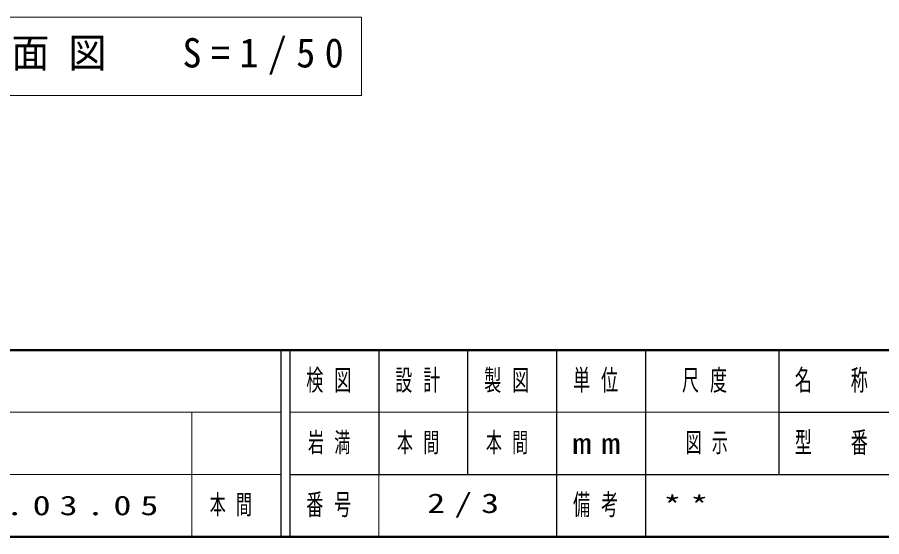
# Model space of a CAD drawing. Units: millimetres on the paper, scale 1:50. Extents: x -385 to 0, y -594 to 267.
# Drawn here: x -273.1 to -175.9, y -297 to -238.5 of the extents above; entities that cross this region are included whole.
import ezdxf

# ---------------------------------------------------------------- set-up
doc = ezdxf.new("R2010")
doc.units = ezdxf.units.MM
doc.layers.add('LY_1', color=7, linetype='Continuous', lineweight=25)
doc.styles.add('ＭＳ ゴシック', font='')
doc.styles.get('ＭＳ ゴシック').set_extended_font_data('MS Gothic')

msp = doc.modelspace()

# ---------------------------------------------------------------- linework, layer by layer
at = {"layer": 'LY_1', "lineweight": 13}
for p, q in [((-234.423, -238.54), (-291.223, -238.54)), ((-234.423, -247.34), (-234.423, -238.54)), ((-291.223, -247.34), (-234.423, -247.34)), ((-385, -283), (-243.5, -283)), ((-253.5, -283), (-253.5, -297)), ((-242.5, -283), (-187.5, -283)), ((-385, -290), (-243.5, -290)), ((-232.5, -290), (-232.5, -297))]:
    msp.add_line(p, q, dxfattribs=at)
at = {"layer": 'LY_1', "lineweight": 50}
for p, q in [((-385, -276), (0, -276)), ((-385, -297), (0, -297))]:
    msp.add_line(p, q, dxfattribs=at)
at = {"layer": 'LY_1'}
for p, q in [((-243.5, -276), (-243.5, -297)), ((-242.5, -276), (-242.5, -297)), ((-232.5, -276), (-232.5, -290)), ((-222.5, -276), (-222.5, -290)), ((-212.5, -276), (-212.5, -297)), ((-202.5, -276), (-202.5, -290)), ((-187.5, -276), (-187.5, -290)), ((-187.5, -283), (-70, -283)), ((-242.5, -290), (0, -290)), ((-202.5, -290), (-202.5, -297))]:
    msp.add_line(p, q, dxfattribs=at)

# ---------------------------------------------------------------- texts
at = {"layer": 'LY_1', "style": 'ＭＳ ゴシック'}
for s, insert, char_height, attachment_point in [('\\T1.5;\\W0.95;A視立面図\u3000S=1/50', (-289.823, -242.94), 3.299, 4), ('\\T1.64;\\W0.6;検図', (-237.5, -279.5), 2.346, 5), ('\\T1.64;\\W0.6;設計', (-227.5, -279.5), 2.346, 5), ('\\T1.64;\\W0.6;製図', (-217.5, -279.5), 2.346, 5), ('\\T1.64;\\W0.6;単位', (-207.5, -279.5), 2.346, 5), ('\\T1.64;\\W0.6;尺度', (-195.25, -279.5), 2.346, 5), ('\\T1.64;\\W0.6;名\u3000称', (-181, -279.5), 2.346, 5), ('\\T1.64;\\W0.6;岩満', (-237.5, -286.5), 2.199, 5), ('\\T1.64;\\W0.6;本間', (-227.5, -286.5), 2.199, 5), ('\\T1.64;\\W0.6;本間', (-217.5, -286.5), 2.199, 5), ('\\T1.64;\\W0.6;図示', (-198, -286.5), 2.199, 4), ('\\T1.64;\\W0.6;型\u3000番', (-181, -286.5), 2.346, 5), ('\\T1.5;\\W1.35;mm', (-207.5, -286.5), 2.346, 5), ('\\T1.5;\\W1.35;24.03.05', (-280.5, -293.5), 2.199, 4), ('\\T1.64;\\W0.6;本間', (-251.5, -293.5), 2.199, 4), ('\\T1.64;\\W0.6;番号', (-237.5, -293.5), 2.346, 5), ('\\T1.5;\\W1.35;2/3', (-222.5, -293.5), 2.199, 5), ('\\T1.64;\\W0.6;備考', (-207.5, -293.5), 2.346, 5), ('\\T1.5;\\W1.35;**', (-200.5, -293.5), 2.199, 4)]:
    msp.add_mtext(s, dxfattribs=dict(at, insert=insert, char_height=char_height, attachment_point=attachment_point))

doc.saveas('drawing.dxf')
